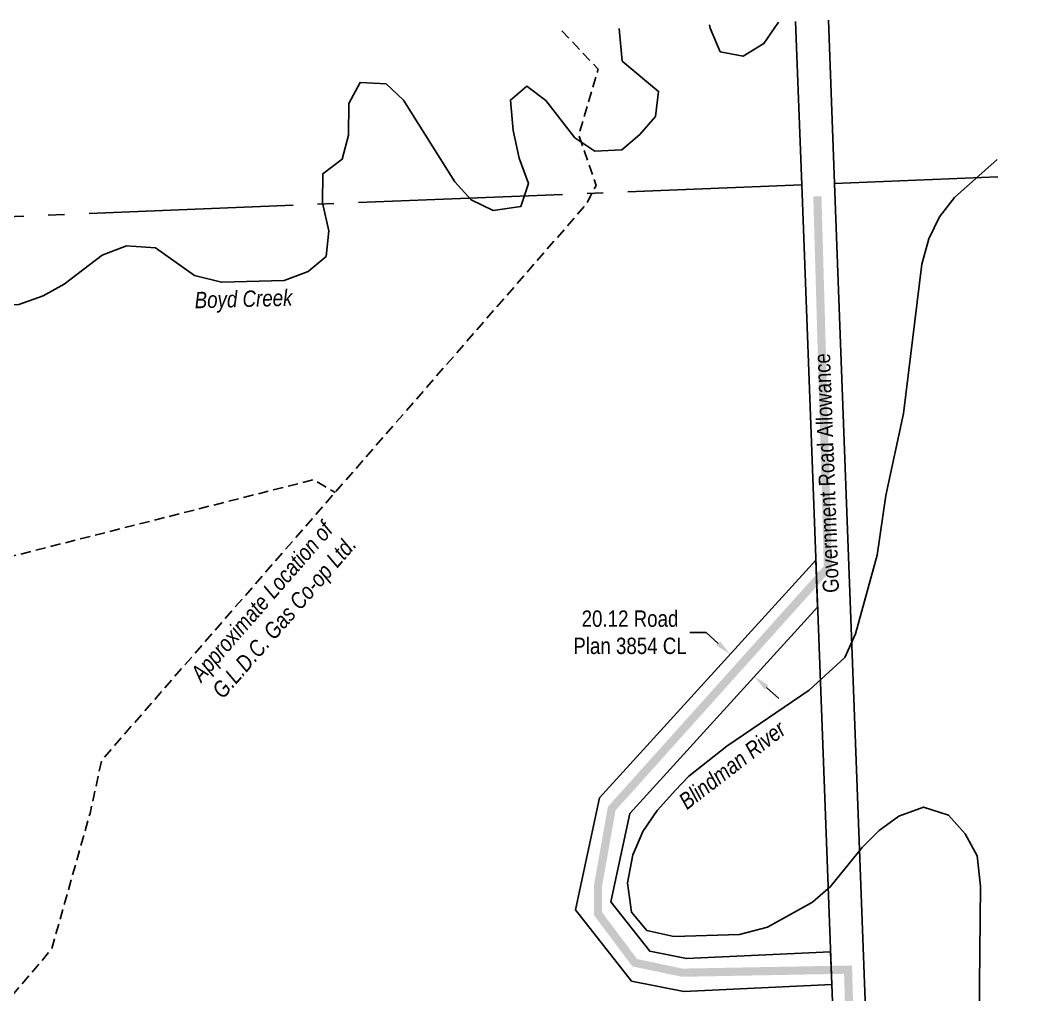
# Model space of a CAD drawing. Extents: x 675519 to 688669, y 5804595 to 5836613.
# Drawn here: x 684490 to 685108, y 5836016 to 5836613 of the extents above; entities that cross this region are included whole.
import ezdxf
from ezdxf.enums import TextEntityAlignment as Align

# ---------------------------------------------------------------- set-up
doc = ezdxf.new("R2010")
doc.units = 0
doc.header["$LTSCALE"] = 5
doc.header["$PDMODE"] = 3
doc.header["$PDSIZE"] = 10
doc.linetypes.add('foc-QUARTERLINE', pattern=[33, 25, -3, 2, -3])
doc.linetypes.add('UG_PIPE', pattern=[1.875, 1.25, -0.625])
doc.layers.get('Defpoints').update_dxf_attribs({"color": 9})
for name, color, linetype in [('AS-PIPE-UG', 44, 'UG_PIPE'), ('AS-ROADS', 254, 'Continuous'), ('L-ROAD-T', 7, 'Continuous'), ('L-SEC', 7, 'Continuous'), ('L-SECQ', 8, 'foc-QUARTERLINE'), ('L-TITLEDB', 4, 'Continuous'), ('T-WATER', 160, 'Continuous'), ('T-WATER-T', 170, 'Continuous')]:
    doc.layers.add(name, color=color, linetype=linetype)
doc.styles.add('175L', font='ARIALN.TTF', dxfattribs={"height": 20})
doc.styles.add('80CG', font='ARIALN.TTF', dxfattribs={"height": 10})
doc.styles.add('80L', font='ARIALN.TTF', dxfattribs={"height": 10})
doc.styles.add('foc-LtypeFont', font='ARIALN.TTF', dxfattribs={"height": 7.35})
doc.linetypes.add('foc-TOPO-flowdirection-NOLINE', pattern='A,0,[">",foc-LtypeFont,S=0.3,R=0,X=0,Y=-0.945],-20,[">",foc-LtypeFont,S=0.3,R=0,X=0,Y=-0.945],0', length=20)
doc.dimstyles.new('Compass 5 000', dxfattribs={"dimscale": 5, "dimtxt": 9, "dimasz": 2, "dimexe": 0.2, "dimexo": 0.0625, "dimgap": 0.5, "dimtad": 0, "dimtih": 1, "dimtoh": 1, "dimzin": 0, "dimdsep": 46, "dimtxsty": '80CG', "dimcen": 0.1, "dimse1": 1, "dimse2": 1, "dimclrd": 256, "dimclrt": 256, "dimaunit": 1, "dimadec": 4, "dimazin": 0, "dimtfac": 0.06, "dimtofl": 0, "dimtmove": 0, "dimatfit": 1, "dimfxl": 0.2, "dimtolj": 1, "dimtzin": 0, "dimlwd": -1, "dimarcsym": 0})

# ---------------------------------------------------------------- blocks, each defined once
blk = doc.blocks.new('*D993')
at = {"layer": 'Defpoints', "color": 0, "transparency": 16777216}
for p in [(684930.88, 5836231.08), (684945.76, 5836217.54), (684939.92, 5836211.13)]:
    blk.add_point(p, dxfattribs=at)
at = {"layer": 'L-TITLEDB', "transparency": 16777216}
for p, q in [((684910.26, 5836238.13), (684900.26, 5836238.13)), ((684917.65, 5836231.4), (684910.26, 5836238.13)), ((684947.31, 5836204.39), (684954.71, 5836197.66))]:
    blk.add_line(p, q, dxfattribs=at)
for points in [[(684918.77, 5836232.63), (684916.53, 5836230.17), (684925.05, 5836224.67)], [(684948.44, 5836205.63), (684946.19, 5836203.16), (684939.92, 5836211.13)]]:
    blk.add_solid(points, dxfattribs=at)
at = {"layer": 'L-TITLEDB', "transparency": 16777216, "insert": (684863.7, 5836238.13), "char_height": 10, "attachment_point": 5, "style": '80CG'}
blk.add_mtext('\\A1;20.12 Road\\PPlan 3854 CL', dxfattribs=at)

msp = doc.modelspace()

# ---------------------------------------------------------------- linework, layer by layer
at = {"layer": 'AS-PIPE-UG', "flags": 128}
for points in [[(684204.29, 5835524.537), (684215.101, 5835526.366), (684245.053, 5835528.442), (684252.429, 5835539.268), (684259.554, 5835561.591), (684260.704, 5835576.792), (684258.154, 5835603.53), (684241.657, 5835643.852), (684245.144, 5835702.676), (684271.79, 5835715.247), (684296.906, 5835734.935), (684315.374, 5835757.576), (684336.618, 5835781.109), (684342.085, 5835792.528), (684358.393, 5835850.947), (684367.712, 5835874.654), (684385.078, 5835899.207), (684405.761, 5835915.837), (684420.384, 5835939.558), (684509.727, 5836044.342), (684533.174, 5836127.251), (684540.3, 5836159.809), (684836.741, 5836499.924), (684842.956, 5836511.571), (684832.296, 5836542.649), (684844.192, 5836582.73), (684822.059, 5836606.177)], [(684469.169, 5836323.004), (684468.529, 5836280.393), (684669.981, 5836331.526), (684683.167, 5836323.724)]]:
    msp.add_lwpolyline(points, dxfattribs=at)
at = {"layer": 'AS-ROADS', "flags": 128}
msp.add_lwpolyline([(684875.415, 5835690.945, 5, 5, 0), (684886.834, 5835714.662, 5, 5, 0), (684925.878, 5835742.17, 5, 5, 0), (684978.845, 5835786.274, 5, 5, 0), (685001.386, 5835885.304, 5, 5, 0), (684997.16, 5836031.736, 5, 5, 0), (684895.725, 5836029.859, 5, 5, 0), (684866.609, 5836035.96, 5, 5, 0), (684844.068, 5836065.998, 5, 5, 0), (684844.068, 5836082.894, 5, 5, 0), (684852.521, 5836130.297, 5, 5, 0), (684984.874, 5836277.713, 5, 5, 0), (684978.378, 5836504.989, 0, 0, 0)], format="xyseb", dxfattribs=at)
at = {"layer": 'L-SEC', "flags": 128}
for points in [[(684968.819, 5836511.997), (684965.046, 5836611.923)], [(684988.92, 5836512.748), (684985.145, 5836612.731)], [(685019.125, 5835708.264), (684988.92, 5836512.748)], [(684968.819, 5836511.997), (684999.025, 5835707.492)]]:
    msp.add_lwpolyline(points, dxfattribs=at)
at = {"layer": 'L-SECQ', "flags": 128}
for points in [[(684988.918, 5836512.805), (685088.838, 5836516.821)], [(684202.89, 5836481.21), (684968.819, 5836511.997)]]:
    msp.add_lwpolyline(points, dxfattribs=at)
at = {"layer": 'L-TITLEDB', "flags": 128}
msp.add_lwpolyline([(684977.447, 5836282.222), (684845.073, 5836136.832), (684830.243, 5836068.242), (684864.62, 5836024.736), (684896.7, 5836018.324), (684987.196, 5836022.563), (684986.441, 5836042.665), (684898.222, 5836038.533), (684875.816, 5836043.011), (684851.909, 5836073.267), (684863.59, 5836127.293), (684978.524, 5836253.527)], close=True, dxfattribs=at)
at = {"layer": 'T-WATER'}
for points in [[(684912.352, 5836609.806), (684912.831, 5836607.778), (684918.968, 5836593.398), (684932.894, 5836590.627), (684945.673, 5836598.367), (684954.561, 5836611.502)], [(684489.613, 5836438.756), (684504.472, 5836444.121), (684517.394, 5836451.272), (684540.614, 5836468.986), (684555.466, 5836474.673), (684573.153, 5836473.362), (684597.134, 5836456.492), (684613.64, 5836452.41), (684652.007, 5836453.45), (684666.732, 5836458.939), (684677.648, 5836468.143), (684679.395, 5836483.876), (684675.555, 5836500.86), (684675.748, 5836518.785), (684687.455, 5836527.673), (684691.384, 5836542.348), (684691.614, 5836561.645), (684698.457, 5836574.617), (684714.432, 5836573.856), (684725.116, 5836563.819), (684756.499, 5836513.756), (684766.418, 5836502.858), (684779.904, 5836496.286), (684796.792, 5836498.62), (684801.515, 5836512.85), (684795.942, 5836528.358), (684792.233, 5836545.281), (684790.452, 5836563.82), (684800.468, 5836572.282), (684812.169, 5836563.643), (684829.874, 5836540.749), (684842.086, 5836532.644), (684858.614, 5836533.467), (684869.656, 5836542.866), (684879.289, 5836553.872), (684881.177, 5836569.152), (684858.99, 5836587.693), (684857.04, 5836607.582)], [(685088.439, 5836527.424), (685062.324, 5836504.136), (685053.165, 5836492.424), (685046.658, 5836479.004), (685042.423, 5836463.409), (685031.09, 5836372.12), (685020.228, 5836321.847), (685015.078, 5836285.435), (685001.622, 5836237.134), (684995.137, 5836222.734), (684973.405, 5836202.831), (684923.018, 5836168.433), (684899.613, 5836150.195), (684891.637, 5836141.502), (684880.261, 5836129.101), (684871.583, 5836116.287), (684867.584, 5836107.037), (684865.36, 5836101.894), (684862.136, 5836084.949), (684864.691, 5836066.889), (684874.027, 5836055.78), (684890.458, 5836052.084), (684930.654, 5836053.23), (684947.951, 5836057.797), (684975.412, 5836072.985), (684986.386, 5836082.514), (685005.807, 5836106.421), (685016.304, 5836116.855), (685028.275, 5836125.62), (685043.326, 5836131.182), (685058.675, 5836126.158), (685068.867, 5836114.74), (685076.095, 5836101.296), (685078.266, 5836082.899), (685077.489, 5836002.306)], [(685088.439, 5836527.424), (685062.324, 5836504.136), (685053.165, 5836492.424), (685046.658, 5836479.004), (685042.423, 5836463.409), (685031.09, 5836372.12), (685020.228, 5836321.847), (685015.078, 5836285.435), (685001.622, 5836237.134), (684995.137, 5836222.734), (684973.405, 5836202.831), (684923.018, 5836168.433), (684899.613, 5836150.195), (684891.637, 5836141.502)]]:
    msp.add_lwpolyline(points, dxfattribs=at)
at = {"layer": 'T-WATER', "linetype": 'foc-TOPO-flowdirection-NOLINE', "flags": 128}
for points in [[(684912.354, 5836609.806), (684912.832, 5836607.78), (684918.969, 5836593.399), (684932.895, 5836590.629), (684945.674, 5836598.369), (684954.561, 5836611.502)], [(684165.693, 5836439.939), (684169.964, 5836419.566), (684166.536, 5836403.01), (684159.762, 5836389.847), (684148.791, 5836380.187), (684146.936, 5836366.411), (684157.048, 5836355.646), (684171.117, 5836349.348), (684188.074, 5836345.539), (684218.116, 5836334.718), (684232.71, 5836329.187), (684249.082, 5836325.231), (684343.808, 5836318.156), (684363.269, 5836319.432), (684380.793, 5836322.566), (684395.785, 5836327.801), (684406.55, 5836337.911), (684413.925, 5836350.506), (684419.231, 5836365.01), (684423.27, 5836401.333), (684428.893, 5836416.302), (684436.254, 5836429.477), (684450.296, 5836436.322), (684489.614, 5836438.757), (684504.473, 5836444.123), (684517.395, 5836451.274), (684540.615, 5836468.987), (684555.467, 5836474.674), (684573.154, 5836473.363), (684597.135, 5836456.493), (684613.641, 5836452.411), (684652.008, 5836453.452), (684666.733, 5836458.941), (684677.649, 5836468.144), (684679.396, 5836483.877), (684675.556, 5836500.862), (684675.749, 5836518.786), (684687.456, 5836527.674), (684691.385, 5836542.35), (684691.615, 5836561.647), (684698.458, 5836574.619), (684714.433, 5836573.857), (684725.117, 5836563.821), (684756.5, 5836513.758), (684766.419, 5836502.859), (684779.905, 5836496.288), (684796.793, 5836498.622), (684801.516, 5836512.851), (684795.943, 5836528.36), (684792.234, 5836545.283), (684790.453, 5836563.821), (684800.469, 5836572.284), (684812.17, 5836563.645), (684829.875, 5836540.751), (684842.087, 5836532.646), (684858.615, 5836533.468), (684869.657, 5836542.868), (684879.29, 5836553.873), (684881.178, 5836569.153), (684858.991, 5836587.694), (684857.041, 5836607.583)], [(685088.439, 5836527.425), (685062.324, 5836504.136), (685053.165, 5836492.424), (685046.658, 5836479.005), (685042.423, 5836463.41), (685031.09, 5836372.121), (685020.228, 5836321.848), (685015.078, 5836285.436), (685001.622, 5836237.135), (684995.137, 5836222.734), (684973.405, 5836202.832), (684923.018, 5836168.433), (684899.613, 5836150.195), (684891.637, 5836141.502), (684880.261, 5836129.102), (684871.583, 5836116.288), (684867.584, 5836107.037), (684865.36, 5836101.894), (684862.136, 5836084.949), (684864.691, 5836066.889), (684874.027, 5836055.78), (684890.458, 5836052.085), (684930.654, 5836053.231), (684947.951, 5836057.797), (684975.412, 5836072.986), (684986.386, 5836082.514), (685005.807, 5836106.421), (685016.304, 5836116.855), (685028.275, 5836125.62), (685043.326, 5836131.183), (685058.675, 5836126.158), (685068.867, 5836114.741), (685076.095, 5836101.296), (685078.266, 5836082.9), (685077.489, 5836002.306), (685075.939, 5835983.567), (685066.707, 5835951.382), (685050.453, 5835905.374), (685028.836, 5835865.395), (685003.872, 5835808.01), (684972.159, 5835715.619), (684968.224, 5835708.684), (684953.463, 5835682.667), (684919.588, 5835622.964), (684921.858, 5835606.009), (684935.286, 5835599.11), (684953.412, 5835601.667), (684990.455, 5835606.406), (685034.343, 5835624.049), (685051.576, 5835628.548), (685071.291, 5835630.159), (685090.154, 5835628.938), (685102.565, 5835620.709), (685107.683, 5835605.124), (685107.813, 5835566.474), (685094.711, 5835454.543), (685059.305, 5835324.922), (685052.065, 5835312.139), (685042.356, 5835301.592), (685017.113, 5835265.851), (685006.471, 5835256.133), (684993.308, 5835247.995), (684951.039, 5835228.099), (684912.641, 5835204.691), (684880.557, 5835181.227), (684864.881, 5835169.763), (684802.027, 5835107.556), (684783.82, 5835084.918), (684764.731, 5835042.968), (684760.905, 5835026.598), (684759.61, 5835008.191), (684760.387, 5834987.738), (684767.647, 5834952.057), (684780.589, 5834922.714), (684788.831, 5834910.73), (684802.664, 5834903.251), (684835.773, 5834896.588), (684871.968, 5834892.349), (684923.39, 5834882.688), (684941.282, 5834880.987), (684956.579, 5834875.372), (684982.746, 5834860.185), (684992.649, 5834850.004), (684999.506, 5834835.635), (684999.061, 5834817.182), (684988.692, 5834786.15), (684974.864, 5834757.723), (684958.599, 5834733.035), (684937.869, 5834712.174), (684936.287, 5834710.779)]]:
    msp.add_lwpolyline(points, dxfattribs=at)

# ---------------------------------------------------------------- texts
at = {"layer": 'AS-PIPE-UG', "insert": (684580.839, 5836198.779), "char_height": 10, "attachment_point": 1, "rotation": 48.924934, "style": '175L'}
msp.add_mtext_dynamic_manual_height_columns('\\pi19.835;{\\fArial Narrow|b0|i1|c0|p34;Approximate Location of\\P\\pi20.759;G.L.D.C. Gas Co-op Ltd.}', width=164.71119, gutter_width=100, heights=[0], dxfattribs=at)
at = {"layer": 'L-ROAD-T', "style": '80L'}
msp.add_text('Government Road Allowance', height=9.84252, rotation=92.150221, dxfattribs=at).set_placement((684983.964, 5836335.567), align=Align.MIDDLE_CENTER)
at = {"layer": 'T-WATER-T', "char_height": 10, "attachment_point": 1, "style": '175L'}
for s, width, insert, rotation in [('\\pi30.577;{\\fArial Narrow|b0|i1|c0|p34;Boyd Creek}', 121.11405, (684566.515, 5836445.568), 1.543969), ('{\\fArial Narrow|b0|i1|c0|p34;Blindman River}', 78.76303, (684892.442, 5836137.149), 37.686661)]:
    msp.add_mtext_dynamic_manual_height_columns(s, width=width, gutter_width=100, heights=[0], dxfattribs=dict(at, insert=insert, rotation=rotation))

# ---------------------------------------------------------------- dimensions: what is measured, and where the dimension line sits
at = {"layer": 'L-TITLEDB'}
dim = msp.add_linear_dim(base=(684939.919, 5836211.126), p1=(684930.883, 5836231.08), p2=(684945.757, 5836217.538), angle=317.682649, text='20.12 Road\\PPlan 3854 CL', dimstyle='Compass 5 000', dxfattribs=at)
dim.commit()
dim.dimension.update_dxf_attribs({"geometry": '*D993', "text_midpoint": (684863.702, 5836238.133), "dimtype": 161})

doc.saveas('drawing.dxf')
